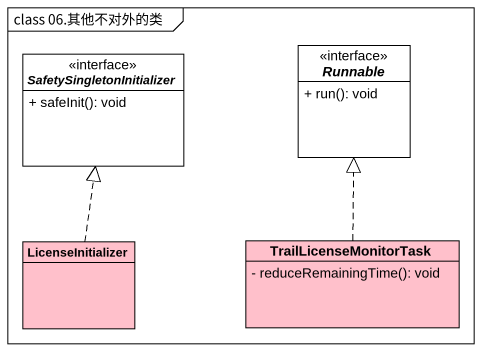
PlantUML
@startuml
mainframe class 06.其他不对外的类
hide circle
hide empty members
skinparam classAttributeIconSize 0
interface SafetySingletonInitializer <<interface>> #FFFFFF {
  + safeInit(): void
}
interface Runnable <<interface>> #FFFFFF {
  + run(): void
}
class LicenseInitializer #FFC0CB
class TrailLicenseMonitorTask #FFC0CB {
  - reduceRemainingTime(): void
}
LicenseInitializer .up.|> SafetySingletonInitializer
TrailLicenseMonitorTask .up.|> Runnable
@enduml
